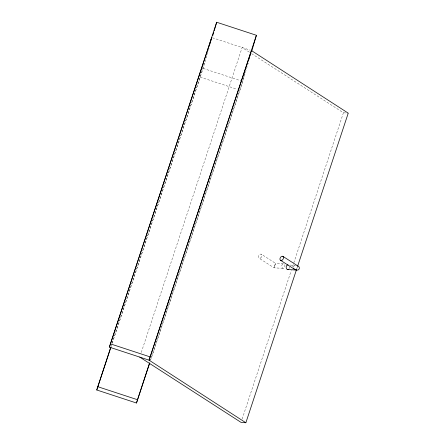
<?xml version="1.0" encoding="UTF-8"?>
<svg xmlns="http://www.w3.org/2000/svg" width="445" height="445" viewBox="0 0 445 445"><rect width="100%" height="100%" fill="white"/><g stroke="black" fill="none" stroke-linecap="round" stroke-linejoin="round"><path stroke-width="0.33" stroke-dasharray="2.23 1.67" d="M293.166 267.3L293.528 266.205L295.402 265.392M112.134 343.117L200.117 77.096L204.383 62.595M112.235 343.19L203.115 68.391L209.322 47.298M244.889 72.919L239.827 90.129L150.538 360.111M248.254 62.968L242.825 81.424L150.638 360.177M274.726 265.821L274.048 267.818L275.516 263.318L261.287 254.167M274.832 265.326L275.516 263.318L283.654 263.796A2.308 1.591 -86.6 0 1 284.55 267.512A2.308 1.591 -86.6 0 1 281.841 266.922A2.308 1.591 -86.6 0 1 283.654 263.796M111.144 346.488L112.018 343.851M141.271 352.484L242.13 47.515L249.589 52.321M242.13 419.079L291.252 270.554M292.56 266.594L343.423 112.791L251.319 53.433M296.72 268.947L297.377 266.967M290.118 265.07L295.541 265.387M283.042 268.357L274.037 267.829L259.073 258.2M343.423 112.791L348.24 113.163M212.41 37.764L250.218 50.168M203.115 68.391L241.524 81.001M200.117 77.096L237.224 89.278M289.367 266.972A2.308 1.591 -86.6 0 1 288.977 268.669M260.408 258.067A2.308 1.563 -57.3 0 0 261.621 254.401A2.308 1.563 -57.3 0 0 258.506 256.086A2.308 1.563 -57.3 0 0 260.408 258.067"/><path stroke-width="0.67" d="M149.548 363.476L136.47 403.014L96.76 389.981L110.827 347.078M296.503 269.609L245.857 422.75L149.081 360.166L109.364 347.133L216.687 22.25L256.403 35.283L251.748 51.103M209.228 46.113L211.753 37.547L109.364 347.133M212.81 35.433L213.778 32.14M214.167 30.822L216.687 22.25M136.47 403.014L149.665 362.753M256.403 35.283L149.081 360.166L251.464 50.58L348.24 113.163L297.594 266.305M248.399 61.004L250.151 55.047M96.76 389.981L110.927 347.145M287.47 269.514L296.47 270.043C299.357 270.922 300.67 266.961 297.822 265.954L282.859 256.326M245.857 422.75L241.04 422.377L139.747 357.101M296.47 270.043L294.868 269.514L280.639 260.364M110.332 343.835L150.048 356.868M97.728 386.683L137.444 399.716M297.043 265.62L297.822 265.954M294.868 269.514L293.655 268.513M288.293 269.375A2.308 1.591 -86.6 0 1 286.185 267.495A2.308 1.591 -86.6 0 1 288.082 264.947M281.98 260.225A2.308 1.563 -57.3 0 0 283.187 256.565A2.308 1.563 -57.3 0 0 280.077 258.25A2.308 1.563 -57.3 0 0 281.98 260.225"/></g></svg>
